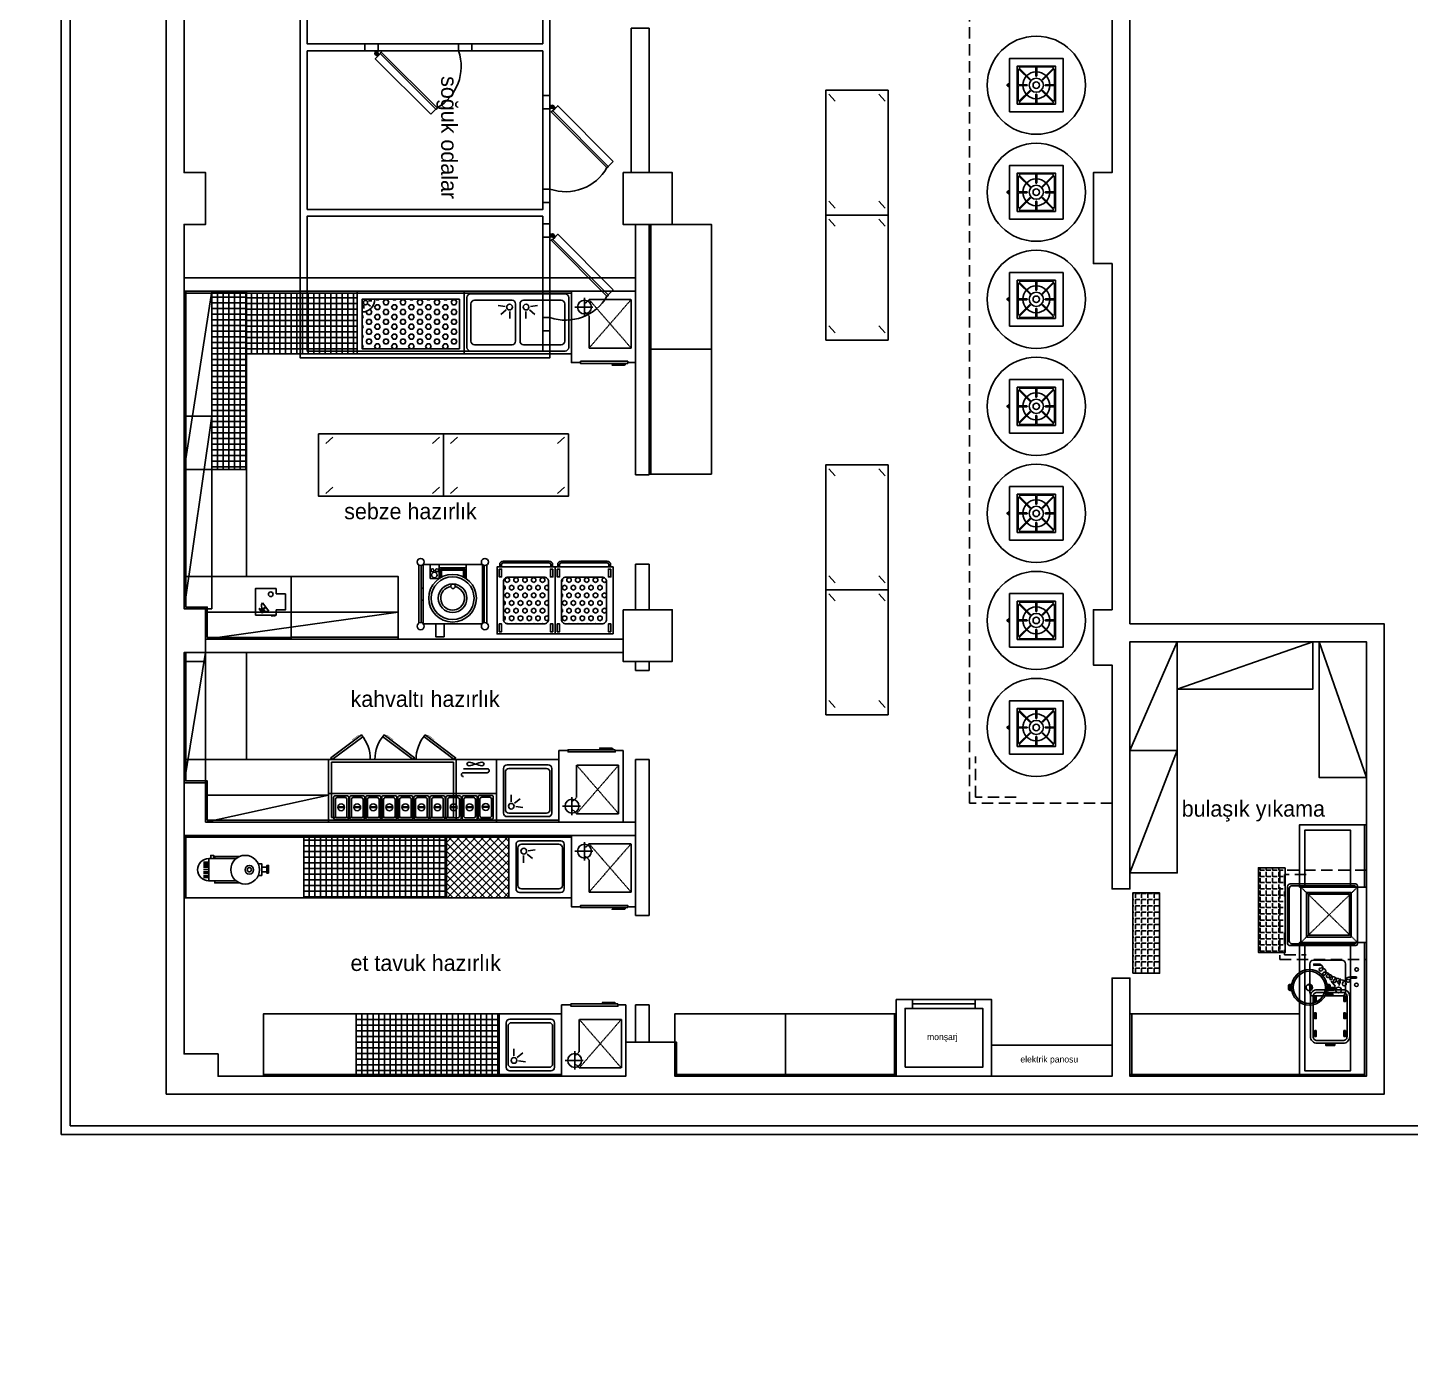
# Model space of a CAD drawing. Header units: centimetres. Extents: x 5488 to 35882, y -53196 to -19684.
# Drawn here: x 12590 to 14140, y -27276 to -25795 of the extents above; entities that cross this region are included whole.
import ezdxf

# ---------------------------------------------------------------- set-up
doc = ezdxf.new("R2010")
doc.units = ezdxf.units.CM
doc.linetypes.add('DASHED', pattern=[0.75, 0.5, -0.25])
doc.linetypes.add('HIDDENX2', pattern=[19.05, 12.7, -6.35])
for name, color, linetype in [('001 Duvar', 7, 'Continuous'), ('002 Çizgi', 7, 'Continuous'), ('CIHAZ', 2, 'Continuous'), ('Kıtc-002 Çizgi', 7, 'Continuous'), ('S2000-002 Çizgi', 7, 'Continuous'), ('S2000-003 Kapı', 3, 'Continuous'), ('S2000-034 Soğuk Oda', 1, 'Continuous')]:
    doc.layers.add(name, color=color, linetype=linetype)
doc.layers.add('GRC-Ekipman', color=4, linetype='Continuous', lineweight=25)
doc.layers.add('xxx_Auto_Kaplama_Ahşap Tarama', color=16, linetype='Continuous', lineweight=5)
doc.styles.add('TAKSİM', font='GOTHIC.TTF', dxfattribs={"height": 20})

# ---------------------------------------------------------------- blocks, each defined once
blk = doc.blocks.new('A$C73A43FF4')
at = {"layer": 'S2000-002 Çizgi'}
for p, q in [((9.5, 50.6), (9.5, 34.1)), ((11.1, 51.4), (23.1, 39.5)), ((12.7, 51.3), (23.7, 40.3)), ((13.3, 53), (28.6, 53)), ((29.5, 52.1), (29.5, 43.2)), ((30.5, 52.1), (30.5, 43.2)), ((46.7, 53), (31.4, 53)), ((47.3, 51.3), (36.3, 40.3)), ((48.9, 51.4), (36.9, 39.5)), ((50.5, 50.6), (50.5, 34.1)), ((51.4, 11.2), (51.4, 54.1)), ((9.5, 14.6), (9.5, 31.2)), ((10.5, 33.1), (19.5, 33.1)), ((10.5, 32.1), (19.5, 32.1)), ((10.5, 32.1), (19.5, 32.1)), ((23.7, 39.6), (23.7, 39.6)), ((36.3, 39.6), (36.3, 39.6)), ((49.5, 33.1), (40.5, 33.1)), ((49.5, 32.1), (40.5, 32.1)), ((49.5, 32.1), (40.5, 32.1)), ((50.5, 14.6), (50.5, 31.2)), ((11.1, 13.9), (23.1, 25.7)), ((12.7, 13.9), (23.7, 25)), ((23.7, 25.7), (23.7, 25.7)), ((29.5, 13.2), (29.5, 22)), ((30.5, 13.2), (30.5, 22)), ((36.3, 25.7), (36.3, 25.7)), ((47.3, 13.9), (36.3, 25)), ((48.9, 13.9), (36.9, 25.7)), ((8.6, 11.2), (51.4, 11.2)), ((13.3, 12.2), (28.6, 12.2)), ((46.7, 12.2), (31.4, 12.2))]:
    blk.add_line(p, q, dxfattribs=at)
for points in [[(60, 2.6), (60, 62.6), (0, 62.6), (0, 2.6)], [(51.4, 11.2), (51.4, 54.1), (8.6, 54.1), (8.6, 11.2)], [(51.4, 11.2), (8.6, 11.2), (8.6, 54.1), (51.4, 54.1)], [(51.4, 11.2), (8.6, 11.2), (8.6, 54.1), (51.4, 54.1)], [(28.4, 2.6), (31.6, 2.6), (31.6, 1.3), (28.4, 1.3)], [(29.3, 1.3), (30.7, 1.3), (30.7, 0), (29.3, 0)]]:
    blk.add_lwpolyline(points, close=True, dxfattribs=at)
for radius in [7.93, 3.64]:
    blk.add_circle((30, 32.6), radius, dxfattribs=at)
for centre, radius, start, end in [((10.5, 50.6), 0.965, 51.148, 180), ((13.3, 52.1), 0.965, 90, 231.148), ((30, 32.6), 15.1, 91.8351, 131.3748), ((28.6, 52.1), 0.965, 360, 90), ((31.4, 52.1), 0.965, 90, 180), ((30, 32.6), 15.1, 48.6252, 88.1649), ((46.7, 52.1), 0.965, 308.852, 90), ((49.5, 50.6), 0.965, 360, 128.852), ((10.5, 34.1), 0.965, 180, 270), ((10.5, 31.2), 0.965, 90, 180), ((30, 32.6), 15.1, 135.2011, 178.1649), ((30, 32.6), 15.1, 181.8351, 224.7989), ((19.5, 32.6), 0.483, 360, 90), ((19.5, 32.6), 0.483, 270, 360), ((23.4, 39.9), 0.483, 231.1535, 321.1357), ((23.4, 39.9), 0.483, 321.1471, 51.1404), ((30, 43.2), 0.483, 180, 270), ((30, 43.2), 0.483, 270, 360), ((36.6, 39.9), 0.483, 128.8596, 218.8529), ((36.6, 39.9), 0.483, 218.8643, 308.8465), ((40.5, 32.6), 0.483, 90, 180), ((40.5, 32.6), 0.483, 180, 270), ((30, 32.6), 15.1, 1.8351, 44.7989), ((30, 32.6), 15.1, 315.2011, 358.1649), ((49.5, 34.1), 0.965, 270, 360), ((49.5, 31.2), 0.965, 0, 90), ((30, 32.6), 15.1, 228.6252, 268.1649), ((23.4, 25.4), 0.483, 38.8643, 128.8465), ((23.4, 25.4), 0.483, 308.8596, 38.8529), ((30, 22), 0.483, 90, 180), ((30, 22), 0.483, 0, 90), ((30, 32.6), 15.1, 271.8351, 311.3748), ((36.6, 25.4), 0.483, 141.1471, 231.1404), ((36.6, 25.4), 0.483, 51.1535, 141.1357), ((10.5, 14.6), 0.965, 180, 308.852), ((13.3, 13.2), 0.965, 128.852, 270), ((28.6, 13.2), 0.965, 270, 0), ((31.4, 13.2), 0.965, 180, 270), ((46.7, 13.2), 0.965, 270, 51.148), ((49.5, 14.6), 0.965, 231.148, 0)]:
    blk.add_arc(centre, radius, start, end, dxfattribs=at)
blk = doc.blocks.new('A$C022B2E79')
at = {"layer": 'S2000-003 Kapı', "linetype": 'ByBlock'}
for points in [[(1.8, 69.8, -0.39805), (1.9, 69.8), (5.2, 66.8), (3, 64.6), (0, 67.8, -0.39805), (0, 68)], [(2.9, 69.6, 0.617768), (3.4, 69.9), (3.5, 71), (0.3, 71), (0.4, 69.9, 0.617768), (0.9, 69.6, -0.364026)], [(0.6, 66.6), (0.4, 69.9, 0.617768), (0.9, 69.6, -0.364026), (2.9, 69.6, 0.617768), (3.4, 69.9), (3.3, 66.6, -0.39805), (3.2, 66.5), (0.7, 66.5, -0.39805)], [(68.5, 5.7, 0.491935), (69.9, 7.1), (7.7, 69.3, 0.499706), (6.3, 67.9)]]:
    blk.add_lwpolyline(points, format="xyb", close=True, dxfattribs=at)
blk.add_lwpolyline([(62.9, 0), (68.5, 5.7), (6.3, 67.9), (0.6, 62.2), (62.9, 0)], dxfattribs=at)
blk.add_circle((1.9, 67.9), 1, dxfattribs=at)
blk.add_circle((1.9, 67.9), 1, dxfattribs=at)
blk.add_arc((43.5, 53.5), 53.4, 299.6259, 19.0898, dxfattribs=at)
blk = doc.blocks.new('A$C09bb5ba6')
for p, q in [((3.7, 135.5), (10.8, 127.7)), ((59.7, 135.5), (66.8, 127.7)), ((3.7, 15.8), (10.8, 8)), ((59.7, 15.8), (66.8, 8))]:
    blk.add_line(p, q)
blk.add_lwpolyline([(0, 0), (70, 0), (70, 140), (0, 140)], close=True)
blk = doc.blocks.new('A$C734D7A9C')
at = {"layer": 'CIHAZ', "color": 1}
for p, q in [((24.1, 65.1), (4, 65.1)), ((14.7, 75.3), (14.7, 54.8))]:
    blk.add_line(p, q, dxfattribs=at)
at = {"layer": 'CIHAZ', "color": 5, "linetype": 'DASHED'}
for p, q in [((67, 73.5), (19.8, 19.1)), ((19.8, 73.5), (67, 19.1))]:
    blk.add_line(p, q, dxfattribs=at)
at = {"layer": 'CIHAZ', "color": 5}
for points in [[(63.2, 1.8), (10.4, 1.8), (10.4, 4.3), (63.2, 4.3)], [(61.2, 1.8), (48.6, 1.8), (45.6, 0), (59.6, 0)]]:
    blk.add_lwpolyline(points, close=True, dxfattribs=at)
at = {"layer": 'CIHAZ', "color": 1}
blk.add_circle((14.7, 65.1), 7.76, dxfattribs=at)
at = {"layer": 'S2000-002 Çizgi', "linetype": 'DASHED'}
for p, q in [((19.8, 73.5), (67, 73.5)), ((67, 73.5), (67, 19.1)), ((19.8, 19.1), (19.8, 54.9)), ((67, 19.1), (19.8, 19.1))]:
    blk.add_line(p, q, dxfattribs=at)
at = {"layer": 'S2000-002 Çizgi'}
blk.add_lwpolyline([(10.4, 2.8), (0, 2.8), (0, 82.8), (72, 82.8), (72, 2.8), (63.2, 2.8)], dxfattribs=at)
at = {"layer": 'S2000-002 Çizgi', "linetype": 'DASHED'}
for centre, radius, start, end in [((11.6, 78.1), 9.4, 291.2079, 330.9566), ((11, 49.9), 10.2, 29.6907, 66.7752)]:
    blk.add_arc(centre, radius, start, end, dxfattribs=at)
blk = doc.blocks.new('A$C32DC0840')
at = {"layer": 'S2000-002 Çizgi'}
for p, q in [((45.8, 52.8), (38, 53.9)), ((47.1, 49), (41, 43.9)), ((51, 47.3), (51, 39.4)), ((69, 47.3), (69, 39.4)), ((72.9, 49), (79, 43.9)), ((74.2, 52.8), (82, 53.9))]:
    blk.add_line(p, q, dxfattribs=at)
for points in [[(120, 0), (0, 0), (0, 70), (120, 70)], [(120, 68), (0, 68), (0, 70), (120, 70)]]:
    blk.add_lwpolyline(points, close=True, dxfattribs=at)
for points in [[(113, 3), (7, 3, -0.414214), (3, 7), (3, 63, -0.414214), (7, 67), (113, 67, -0.414214), (117, 63), (117, 7, -0.414214)], [(53.5, 10), (11.5, 10, -0.414214), (7.5, 14), (7.5, 56, -0.414214), (11.5, 60), (53.5, 60, -0.414214), (57.5, 56), (57.5, 14, -0.414214)], [(66.5, 10), (108.5, 10, 0.414214), (112.5, 14), (112.5, 56, 0.414214), (108.5, 60), (66.5, 60, 0.414214), (62.5, 56), (62.5, 14, 0.414214)]]:
    blk.add_lwpolyline(points, format="xyb", close=True, dxfattribs=at)
for centre in [(50.8, 52.3), (69.2, 52.3)]:
    blk.add_circle(centre, 3.19, dxfattribs=at)
blk = doc.blocks.new('A$C00646C38')
at = {"layer": 'S2000-002 Çizgi'}
h = blk.add_hatch(dxfattribs=at)
h.set_pattern_fill('HEX', color=254, style=0)
h.set_pattern_definition([(0, (-4717.048, -3146.4644), (0, 5.49926), [3.175, -6.35]), (120, (-4717.048, -3146.4644), (-4.762499, -2.74963), [3.175, -6.35]), (60, (-4713.873, -3146.4644), (-4.762499, 2.74963), [3.175, -6.35])])
h.paths.add_polyline_path([(5.5, 5.5), (114.5, 5.5), (114.5, 61), (19.7, 61, -0.414214), (5.5, 46.8)])
for p, q in [((7.5, 54.4), (7.5, 50.6)), ((12, 55.4), (14.8, 53.2)), ((12.6, 59.1), (16.4, 59.1))]:
    blk.add_line(p, q, dxfattribs=at)
for points in [[(120, 70), (0, 70), (0, 0), (120, 0)], [(120, 70), (0, 70), (0, 68), (120, 68)], [(114.5, 61), (5.5, 61), (5.5, 5.5), (114.5, 5.5)]]:
    blk.add_lwpolyline(points, close=True, dxfattribs=at)
blk.add_circle((9.3, 57.3), 2.4, dxfattribs=at)
blk.add_arc((5.5, 61), 14.2, 270, 0, dxfattribs=at)
blk = doc.blocks.new('ARB.Sebze Basma')
at = {"layer": 'S2000-002 Çizgi'}
h = blk.add_hatch(dxfattribs=at)
h.set_pattern_fill('HEX', color=256, scale=0.9, angle=270, style=0)
h.set_pattern_definition([(270, (-111636.488, 8696.6115), (4.94933518, -9e-16), [2.8575, -5.715]), (30, (-111636.488, 8696.6115), (-2.4746676, 4.28625), [2.8575, -5.715]), (330, (-111636.488, 8693.754), (2.4746676, 4.28625), [2.8575, -5.715])])
h.paths.add_polyline_path([(-52.7, -63.7), (-12.3, -63.7, 0.414214), (-7.3, -58.7), (-7.3, -16.3, 0.414214), (-12.3, -11.3), (-52.7, -11.3, 0.414214), (-57.7, -16.3), (-57.7, -58.7, 0.414214)])
for points in [[(-65, 0), (-65, -75), (0, -75), (0, 0)], [(-62.6, -2.4), (-59.9, -2.4), (-59.9, -11.2), (-62.6, -11.2)], [(-2.4, -2.4), (-5.1, -2.4), (-5.1, -11.2), (-2.4, -11.2)], [(-62.6, -72.6), (-59.9, -72.6), (-59.9, -63.8), (-62.6, -63.8)], [(-2.4, -72.6), (-5.1, -72.6), (-5.1, -63.8), (-2.4, -63.8)]]:
    blk.add_lwpolyline(points, close=True, dxfattribs=at)
blk.add_lwpolyline([(-7.3, -16.3), (-7.3, -58.7, -0.414214), (-12.3, -63.7), (-52.7, -63.7, -0.414214), (-57.7, -58.7), (-57.7, -16.3, -0.414214), (-52.7, -11.3), (-12.3, -11.3, -0.414214)], format="xyb", close=True, dxfattribs=at)
for points in [[(-3, -75.2), (-3, -77.6, -0.414214), (-7, -81.6), (-58.3, -81.6, -0.414214), (-62.3, -77.6), (-62.3, -75)], [(-5, -75.2), (-5, -77.6, -0.414214), (-7, -79.6), (-58.3, -79.6, -0.414214), (-60.3, -77.6), (-60.3, -75)]]:
    blk.add_lwpolyline(points, format="xyb", dxfattribs=at)
blk = doc.blocks.new('A$C01E77913')
at = {"layer": 'S2000-002 Çizgi'}
for points in [[(2, 26.8), (15, 26.8, -0.414214), (17, 24.8), (17, 2, -0.414214), (15, 0), (2, 0, -0.414214), (0, 2), (0, 24.8, -0.414214)], [(4, 24.8), (13, 24.8, -0.414214), (15, 22.8), (15, 4, -0.414214), (13, 2), (4, 2, -0.414214), (2, 4), (2, 22.8, -0.414214)]]:
    blk.add_lwpolyline(points, format="xyb", close=True, dxfattribs=at)
blk.add_lwpolyline([(4.7, 14.3), (12.2, 14.3), (12.2, 13.5), (4.7, 13.5)], close=True, dxfattribs=at)
blk.add_circle((8.5, 13.9), 3.82, dxfattribs=at)
blk = doc.blocks.new('188-70-M')
at = {"layer": '002 Çizgi', "color": 7}
blk.add_line((47.6, -126), (47.6, 62), dxfattribs=at)
for points in [[(-20.4, -126), (49.6, -126), (49.6, 62), (-20.4, 62)], [(17.6, 62), (17.6, -126), (49.6, -126), (49.6, 62)], [(-48.1, 25.3), (-22.5, 59.5), (-20.4, 58), (-46, 23.8)], [(-48.2, -0.1), (-22.5, -34.2), (-20.4, -32.6), (-46.2, 1.5)], [(-48.2, -46), (-22.5, -80.2), (-20.4, -78.6), (-46.2, -44.5)], [(-17.4, -109.6), (-17.2, -108.1), (-16.8, -106.4), (-16.1, -104.5), (-15.4, -102.6), (-14.7, -100.7), (-14, -98.8), (-13.6, -97.1), (-13.4, -95.6), (-13.6, -94.5), (-14, -93.7), (-14.7, -93.2), (-15.4, -93), (-16.1, -93.2), (-16.8, -93.7), (-17.2, -94.5), (-17.4, -95.6), (-17.2, -97.1), (-16.8, -98.8), (-16.1, -100.7), (-15.4, -102.6), (-14.7, -104.5), (-14, -106.4), (-13.6, -108.1), (-13.4, -109.6), (-13.6, -110.7), (-14, -111.5), (-14.7, -112), (-15.4, -112.2), (-16.1, -112), (-16.8, -111.5), (-17.2, -110.7)]]:
    blk.add_lwpolyline(points, close=True, dxfattribs=at)
at = {"layer": '002 Çizgi', "color": 7, "linetype": 'DASHED'}
blk.add_lwpolyline([(44.6, -78), (44.6, 59), (-17.4, 59), (-17.4, -78)], close=True, dxfattribs=at)
at = {"layer": '002 Çizgi', "color": 7, "const_width": 0.427}
for points in [[(-46.4, 27.5), (-47.7, 28.5), (-43.5, 34.2), (-42.4, 35.6)], [(-46.5, -2.3), (-47.9, -3.3), (-43.6, -8.9), (-42.5, -10.4)], [(-46.5, -48.3), (-47.9, -49.3), (-43.6, -54.9), (-42.5, -56.4)]]:
    blk.add_lwpolyline(points, dxfattribs=at)
at = {"layer": '002 Çizgi', "color": 7}
blk.add_lwpolyline([(47.6, -81), (-20.4, -81)], dxfattribs=at)
for points in [[(-10.1, -89), (-10.1, -115.7, 1), (-5.7, -115.7)], [(-5.7, -115.7), (-5.7, -89, -1), (-1.4, -89)]]:
    blk.add_lwpolyline(points, format="xyb", dxfattribs=at)
for centre, start, end in [((-20.4, 58), 229.755, 270), ((-20.4, -32.6), 90, 130.5092), ((-20.4, -78.6), 90, 130.5092)]:
    blk.add_arc(centre, 42.7, start, end, dxfattribs=at)
at = {"layer": '002 Çizgi', "color": 7, "xscale": -1, "rotation": 90}
for p in [(47, 56.5), (47, 38.5), (47, 20.5), (47, 2.5), (47, -15.5), (47, -33.5), (47, -51.5), (47, -69.5), (47, -87.5), (46.6, -105.5)]:
    blk.add_blockref('A$C01E77913', p, dxfattribs=at)
blk = doc.blocks.new('A$C59A6314D')
at = {"layer": 'S2000-002 Çizgi'}
for p, q in [((16.5, 47.3), (16.5, 39.4)), ((20.4, 49), (26.5, 43.9)), ((21.7, 52.8), (29.5, 53.9))]:
    blk.add_line(p, q, dxfattribs=at)
for points in [[(0, 0), (70, 0), (70, 70), (0, 70)], [(0, 68), (70, 68), (70, 70), (0, 70)]]:
    blk.add_lwpolyline(points, close=True, dxfattribs=at)
for points in [[(12, 6), (58, 6, 0.414214), (62, 10), (62, 60, 0.414214), (58, 64), (12, 64, 0.414214), (8, 60), (8, 10, 0.414214)], [(14, 10), (56, 10, 0.414214), (60, 14), (60, 56, 0.414214), (56, 60), (14, 60, 0.414214), (10, 56), (10, 14, 0.414214)]]:
    blk.add_lwpolyline(points, format="xyb", close=True, dxfattribs=at)
blk.add_circle((16.7, 52.3), 3.19, dxfattribs=at)
blk = doc.blocks.new('A$C16CD0E37')
at = {"layer": 'S2000-002 Çizgi'}
for p, q in [((6.7, 46.7), (4.7, 46.7)), ((73.3, 46.7), (75.3, 46.7)), ((6.7, 33.3), (4.7, 33.3)), ((73.3, 33.3), (75.3, 33.3)), ((25.1, 22.6), (25.1, 6.7)), ((26.4, 21.7), (26.4, 12)), ((27.8, 21), (27.8, 13.3)), ((52.6, 21), (52.6, 13.3)), ((53.9, 21.7), (53.9, 12)), ((55.2, 22.6), (55.2, 6.7)), ((55.2, 22.6), (65.3, 22.6)), ((65.3, 22.6), (65.3, 6.7)), ((25.1, 10.7), (55.2, 10.7)), ((25.1, 6.7), (55.2, 6.7)), ((26.4, 12), (53.9, 12)), ((27.8, 13.3), (52.6, 13.3))]:
    blk.add_line(p, q, dxfattribs=at)
blk.add_lwpolyline([(49.6, 87.9), (59.1, 87.9), (59.1, 73.3), (49.6, 73.3)], close=True, dxfattribs=at)
for points in [[(2, 72.5), (2, 7.5)], [(4.7, 72.1), (4.7, 7.9)], [(6.7, 6.7), (6.7, 73.3), (73.3, 73.3), (73.3, 6.7), (55.2, 6.7)], [(75.3, 72.1), (75.3, 7.9)], [(78, 72.5), (78, 7.5)], [(25.1, 6.7), (6.7, 6.7)]]:
    blk.add_lwpolyline(points, dxfattribs=at)
for centre, radius in [((4, 76), 4), ((76, 76), 4), ((40.2, 44.6), 26.7), ((40.2, 44.6), 24), ((40.2, 44.6), 16), ((39.8, 31.3), 2.54), ((60.7, 18.6), 3.06), ((4, 4), 4), ((57.7, 13.4), 1.69), ((62.8, 13.4), 1.69), ((76, 4), 4)]:
    blk.add_circle(centre, radius, dxfattribs=at)
blk.add_arc((40.2, 44.6), 13.3, 279.302, 257.4764, dxfattribs=at)
blk = doc.blocks.new('A$C4A433252')
at = {"layer": 'S2000-002 Çizgi'}
for points in [[(61.5, 28.6), (64.8, 28.6), (64.8, 32.2), (61.5, 32.2)], [(0, 12.1), (1.8, 12.1), (1.8, 20.9), (0, 20.9)], [(1.8, 13.7), (7.7, 13.7), (7.7, 18.8), (1.8, 18.8)]]:
    blk.add_lwpolyline(points, close=True, dxfattribs=at)
for points in [[(1.8, 19.8), (0, 19.8)], [(11.6, 22.8), (7.7, 22.8), (7.7, 9.5)], [(60.3, 28.6), (60.3, 30.8), (32.9, 30.8)], [(36.4, 3.6), (67, 3.6), (67, 28.6), (36.4, 28.6)], [(67, 24.4), (73, 24.4)], [(67, 22.8), (73, 22.8)], [(67, 20.8), (73, 20.8)], [(67, 18.8), (73, 18.8)], [(67, 16.5), (73, 16.5)], [(1.8, 13.2), (0, 13.2)], [(7.7, 9.5), (11.6, 9.5)], [(32.9, 1.4), (60.3, 1.4), (60.3, 3.6)], [(67, 13.9), (73, 13.9)], [(67, 11.7), (73, 11.7)], [(67, 9.3), (73, 9.3)], [(67, 7.3), (73, 7.3)]]:
    blk.add_lwpolyline(points, dxfattribs=at)
for centre, radius in [((26.3, 16.1), 16.1), ((21.6, 16.1), 4.84), ((21.6, 16.1), 2.42)]:
    blk.add_circle(centre, radius, dxfattribs=at)
blk.add_arc((67, 16.1), 12.5, 270, 90, dxfattribs=at)
blk = doc.blocks.new('A$C40CD3614')
at = {"layer": 'S2000-002 Çizgi'}
for points in [[(23, 24.7), (23, 30.7), (0, 30.7), (0, 0.7)], [(23, 6.7), (33.5, 6.7), (33.5, 24.7), (23, 24.7)], [(0, 0.7), (23, 0.7), (23, 6.7)], [(6.4, 6.5), (4.8, 8.5), (4, 7.8), (7.7, 3.1)], [(7.7, 3.1), (8.6, 3.8), (7, 5.7)], [(7.7, 14.6), (15, 5.3)]]:
    blk.add_lwpolyline(points, dxfattribs=at)
for points in [[(5.6, 5.9), (6.2, 5.1), (10.9, 8.8), (10.3, 9.6)], [(17.5, 0), (19.2, 0), (19.2, 0.7), (17.5, 0.7)], [(20.1, 0), (21.8, 0), (21.8, 0.7), (20.1, 0.7)]]:
    blk.add_lwpolyline(points, close=True, dxfattribs=at)
at = {"layer": 'S2000-002 Çizgi', "const_width": 0.321}
blk.add_lwpolyline([(9.2, 8.4, 1), (10.1, 8.4, 1)], format="xyb", close=True, dxfattribs=at)
at = {"layer": 'S2000-002 Çizgi'}
blk.add_circle((17.1, 24.3), 2.56, dxfattribs=at)
blk.add_arc((12.8, 11.1), 6.17, 145.0811, 291.5627, dxfattribs=at)
blk = doc.blocks.new('A$C53E03B34')
at = {"layer": 'Kıtc-002 Çizgi'}
for points in [[(3.7, 16.6), (2, 16.6, -0.414214), (0, 18.6), (0, 21.4, -0.414214), (2, 23.4), (3.7, 23.4)], [(43.1, 16.6), (44.9, 16.6, 0.414214), (46.9, 18.6), (46.9, 21.4, 0.414214), (44.9, 23.4), (43.1, 23.4)]]:
    blk.add_lwpolyline(points, format="xyb", dxfattribs=at)
for points in [[(2.8, 17.6), (2, 17.6, -0.414214), (1, 18.6), (1, 21.4, -0.414214), (2, 22.4), (2.8, 22.4)], [(44, 17.6), (44.9, 17.6, 0.414214), (45.9, 18.6), (45.9, 21.4, 0.414214), (44.9, 22.4), (44, 22.4)]]:
    blk.add_lwpolyline(points, format="xyb", close=True, dxfattribs=at)
for points in [[(22.1, 23.4), (24.2, 21.8), (24.2, 18.1), (22.7, 16.4)], [(23.5, 23.7), (25.2, 22.3), (25.2, 17.7), (23.8, 16.3)]]:
    blk.add_lwpolyline(points, dxfattribs=at)
for radius in [20, 18, 3.66]:
    blk.add_circle((23.4, 20), radius, dxfattribs=at)
blk = doc.blocks.new('A$C7ED97EAE')
at = {"layer": 'S2000-002 Çizgi'}
for p, q in [((2, 78.5), (3.5, 78.5)), ((3.5, 88.5), (65.5, 88.5)), ((3.5, 15), (3.5, 88.5)), ((3.5, 78.5), (65.5, 78.5)), ((65.5, 88.5), (65.5, 15)), ((65.5, 78.5), (67, 78.5)), ((0, 3), (0, 76.5)), ((2, 5), (2, 75)), ((3.5, 76.5), (3.5, 76.5)), ((65.5, 76.5), (65.5, 76.5)), ((67, 75), (67, 5)), ((69, 76.5), (69, 3)), ((66, 0), (3, 0)), ((65.5, 15), (3.5, 15)), ((64, 2), (5, 2)), ((67, 15), (65.5, 15))]:
    blk.add_line(p, q, dxfattribs=at)
at = {"layer": 'S2000-002 Çizgi', "linetype": 'DASHED'}
for p, q in [((65.5, 78.5), (3.5, 15)), ((65.5, 15), (3.5, 78.5))]:
    blk.add_line(p, q, dxfattribs=at)
for points in [[(9.5, 21.5), (59.5, 21.5), (59.5, 71.5), (9.5, 71.5)], [(11.5, 23.5), (57.5, 23.5), (57.5, 69.5), (11.5, 69.5)]]:
    blk.add_lwpolyline(points, close=True, dxfattribs=at)
at = {"layer": 'S2000-002 Çizgi'}
for centre, radius, start, end in [((2, 76.5), 2, 90, 180), ((67, 76.5), 2, 0, 90), ((3.5, 75), 1.5, 90, 180), ((65.5, 75), 1.5, 0, 90), ((3, 3), 3, 180, 270), ((5, 5), 3, 180, 270), ((64, 5), 3, 270, 0), ((66, 3), 3, 270, 0)]:
    blk.add_arc(centre, radius, start, end, dxfattribs=at)
blk = doc.blocks.new('A$C7BE05278')
at = {"layer": 'S2000-002 Çizgi'}
h = blk.add_hatch(color=256, dxfattribs=at)
h.paths.add_polyline_path([(4.7, 9.9, -0.025454), (4.8, 10.4, 0.278063), (0.8, 7.5), (1.2, 7.3, -0.265675)])
h.paths.add_polyline_path([(5.4, 10.4, 0.028094), (4.8, 10.4, 0.025454), (4.7, 9.9, -0.030609), (5.2, 9.9, -0.027259)])
h.paths.add_polyline_path([(5.4, 10.4, 0.027259), (5.2, 9.9, -0.171751), (7.9, 9), (7.9, 9), (7.9, 9, -1.347305), (5.2, 7.1, -0.147228), (5.2, 9.9, 0.030609), (4.7, 9.9, 0.138731), (4.7, 7, 1.347306), (8.2, 9.4, 0.162476)])
h.paths.add_polyline_path([(12.5, 12.7), (12.7, 13.1, 0.483116), (4.8, 10.4, -0.028094), (5.4, 10.4, -0.470681)])
for p, q in [((14.4, 47.6), (14.3, 41.7)), ((14.4, 47.6), (14.3, 41.7)), ((16, 47.6), (14.4, 47.6)), ((16, 47.6), (14.4, 47.6)), ((15.1, 47.6), (15, 38.9)), ((15.9, 41.7), (16, 47.6)), ((15.9, 41.7), (16, 47.6)), ((14.3, 41.7), (15.9, 41.7)), ((14.3, 41.7), (15.9, 41.7)), ((0.5, 7.3), (0, 0)), ((0.5, 7.3), (0, 0)), ((0, 0), (1.9, 0)), ((1.5, 7.3), (0.5, 7.3)), ((1.5, 7.3), (0.5, 7.3)), ((1.9, 0), (1.5, 7.3)), ((1.9, 0), (1.5, 7.3))]:
    blk.add_line(p, q, dxfattribs=at)
for centre in [(6.3, 47.8), (23.5, 47.6)]:
    blk.add_circle(centre, 1.99, dxfattribs=at)
for centre, radius, start, end in [((17.8, 38.9), 2.86, 179.43, 359.43), ((19.1, 38.9), 1.6, 359.43, 179.43), ((25.1, 38.8), 7.64, 179.43, 242.0346), ((23.5, 30.9), 5.53, 105.7663, 225.7833), ((22.6, 34), 2.23, 242.0346, 105.7663), ((14.4, 12.6), 4.98, 103.1199, 200.7743), ((15.6, 16.7), 3.77, 86.0156, 220.6772), ((13.7, 15.7), 1.76, 236.8088, 103.1199), ((18.1, 21.1), 3.83, 52.4089, 229.1112), ((16.5, 19.2), 1.37, 229.1112, 116.3243), ((20, 25.6), 3.8, 74.9498, 261.6763), ((19.6, 23.1), 1.26, 261.6763, 52.4089), ((20.6, 27.9), 1.41, 225.7833, 74.9498), ((4.8, 5.6), 4.31, 51.245, 156.7533), ((9.4, 8.6), 4.83, 57.0103, 197.5795), ((6.4, 7.6), 1.7, 197.5795, 51.245), ((11.2, 11.3), 1.54, 200.7743, 57.0103)]:
    blk.add_arc(centre, radius, start, end, dxfattribs=at)
blk.add_solid([(15.9, 41.7), (14.3, 41.7), (16, 47.6), (14.4, 47.6)], dxfattribs=at)
blk = doc.blocks.new('A$C7327736A')
at = {"layer": 'S2000-002 Çizgi'}
for p, q in [((48.3, 44.3), (40.5, 45.4)), ((49.6, 40.5), (43.5, 35.4)), ((53.5, 38.8), (53.5, 30.9))]:
    blk.add_line(p, q, dxfattribs=at)
for points in [[(0, 75), (150, 75), (150, 0), (0, 0)], [(0, 75), (150, 75), (150, 73), (0, 73)], [(0, 57), (144, 57), (144, 6), (0, 6)]]:
    blk.add_lwpolyline(points, close=True, dxfattribs=at)
blk.add_lwpolyline([(56, 11.5), (24, 11.5, -0.414214), (20, 15.5), (20, 47.5, -0.414214), (24, 51.5), (56, 51.5, -0.414214), (60, 47.5), (60, 15.5, -0.414214)], format="xyb", close=True, dxfattribs=at)
blk.add_circle((53.3, 43.8), 3.19, dxfattribs=at)
blk.add_blockref('A$C7BE05278', (24, 16.2), dxfattribs=at)
blk = doc.blocks.new('A$C40B23311')
for p, q in [((16.6, 64.2), (26.8, 64.2)), ((16.6, 63.4), (26.8, 63.4)), ((16.6, 1.7), (26.8, 1.7)), ((16.6, 0.8), (26.8, 0.8))]:
    blk.add_line(p, q)
for points in [[(44, 10), (44, 55.1, 0.414214), (36.6, 62.6), (7.4, 62.6, 0.414214), (0, 55.1), (0, 10, 0.414214), (7.4, 2.6), (36.6, 2.6, 0.414214)], [(41, 10), (41, 55.1, 0.414214), (36.6, 59.6), (7.4, 59.6, 0.414214), (3, 55.1), (3, 10, 0.414214), (7.4, 5.6), (36.6, 5.6, 0.414214)]]:
    blk.add_lwpolyline(points, format="xyb", close=True)
for points in [[(16.6, 65.1), (26.8, 65.1), (26.8, 62.6), (16.6, 62.6)], [(4.7, 48.5), (6.5, 48.5), (6.5, 55), (4.7, 55)], [(37.5, 48.5), (39.3, 48.5), (39.3, 55), (37.5, 55)], [(4.7, 28.5), (6.5, 28.5), (6.5, 35), (4.7, 35)], [(37.5, 28.5), (39.3, 28.5), (39.3, 35), (37.5, 35)], [(4.7, 9.3), (6.5, 9.3), (6.5, 15.8), (4.7, 15.8)], [(37.5, 9.3), (39.3, 9.3), (39.3, 15.8), (37.5, 15.8)], [(16.6, 2.6), (26.8, 2.6), (26.8, 0), (16.6, 0)], [(25.2, 7.3), (25.2, 9.1), (18.8, 9.1), (18.8, 7.3)]]:
    blk.add_lwpolyline(points, close=True)
blk = doc.blocks.new('A$C27224a4d')
blk.add_lwpolyline([(0, 2), (70, 2), (70, 0), (0, 0)], close=True)
at = {"layer": 'S2000-002 Çizgi'}
for points in [[(70, 0), (0, 0), (0, 75), (70, 75)], [(70, 18), (6, 18), (6, 69), (70, 69)]]:
    blk.add_lwpolyline(points, close=True, dxfattribs=at)

msp = doc.modelspace()

# ---------------------------------------------------------------- hatches: boundary and pattern name
h = msp.add_hatch()
h.set_pattern_fill('ANSI37', color=256, scale=2, angle=45)
h.set_pattern_definition([(90, (1887.008, -75), (-6.35, 0), []), (180, (1887.008, -75), (-4e-16, -6.35), [])])
h.paths.add_polyline_path([(12835.3, -26090.8), (12796.3, -26090.8), (12796.3, -26290.7), (12835.3, -26290.7)])
h = msp.add_hatch()
h.set_pattern_fill('ANSI37', color=256, scale=2, angle=45)
h.set_pattern_definition([(90, (1887.008, -2692.196), (-6.35, 0), []), (180, (1887.008, -2692.196), (-4e-16, -6.35), [])])
h.paths.add_polyline_path([(12959.3, -26160.8), (12959.3, -26092.8), (12835.3, -26092.8), (12835.3, -26160.8)])
h = msp.add_hatch()
h.set_pattern_fill('ANSI37', color=256, scale=2, angle=45)
h.set_pattern_definition([(90, (1831.008, -195), (-6.35, 0), []), (180, (1831.008, -195), (-4e-16, -6.35), [])])
h.paths.add_polyline_path([(13059.3, -26702.8), (12899.3, -26702.8), (12899.3, -26770.8), (13059.3, -26770.8)])
h = msp.add_hatch()
h.set_pattern_fill('ANSI37', color=256, scale=2)
h.set_pattern_definition([(45, (1901.008, -195), (-4.490128, 4.490128), []), (135, (1901.008, -195), (-4.490128, -4.490128), [])])
h.paths.add_polyline_path([(13059.3, -26770.8), (13129.3, -26770.8), (13129.3, -26702.8), (13059.3, -26702.8)])
h = msp.add_hatch()
h.set_pattern_fill('ANGLE', color=256, angle=360)
h.set_pattern_definition([(360, (11673.039, -32474.519), (-1e-14, 6.985), [5.08, -1.905]), (90, (11673.039, -32474.519), (-6.985, -1e-14), [5.08, -1.905])])
h.paths.add_polyline_path([(13969.3, -26832), (13999.3, -26832), (13999.3, -26737), (13969.3, -26737)])
h = msp.add_hatch()
h.set_pattern_fill('ANGLE', color=256, angle=-90)
h.set_pattern_definition([(270, (1887.008, -2611.7306), (6.985, -1e-15), [5.08, -1.905]), (0, (1887.008, -2611.7306), (2e-15, 6.985), [5.08, -1.905])])
h.paths.add_polyline_path([(13828.5, -26855.3), (13858.5, -26855.3), (13858.5, -26765.3), (13828.5, -26765.3)])
h = msp.add_hatch()
h.set_pattern_fill('ANSI37', color=256, scale=2, angle=45)
h.set_pattern_definition([(90, (1890.008, -230.805), (-6.35, 0), []), (180, (1890.008, -230.805), (-4e-16, -6.35), [])])
h.paths.add_polyline_path([(13118.3, -26968.8), (12958.3, -26968.8), (12958.3, -26900.8), (13118.3, -26900.8)])
at = {"layer": 'xxx_Auto_Kaplama_Ahşap Tarama'}
h = msp.add_hatch(dxfattribs=at)
h.set_pattern_fill('AR-CONC', color=256, scale=0.5)
h.set_pattern_definition([(50, (809.53, -3617.59), (91.09233, -7.96954), [9.525, -104.775]), (355, (809.53, -3617.59), (-17.6217, 95.52842), [7.62, -83.8203]), (100.45144, (817.12, -3618.255), (73.47062, 87.55888), [8.095, -89.04512]), (46.1842, (809.53, -3592.19), (135.5395, -21.02116), [14.2875, -157.1625]), (96.63556, (820.83, -3593.94), (118.70207, 123.71306), [12.1425, -133.5678]), (351.18415, (809.53, -3592.19), (118.70207, 123.71306), [11.43, -125.72987]), (21, (822.23, -3598.54), (75.8072, -51.1326), [9.525, -104.775]), (326, (822.23, -3598.54), (30.901, 92.09398), [7.62, -83.82]), (71.45144, (828.55, -3602.8), (106.7082, 40.96138), [8.095, -89.04497]), (37.5, (809.53, -3617.59), (1.5443, 42.27752), [0, -82.804, 0, -85.09, 0, -84.1375]), (7.5, (809.53, -3617.59), (33.40983, 50.09029), [0, -48.514, 0, -80.899, 0, -32.0675]), (327.5, (781.21, -3617.59), (67.795298, -2.864372), [0, -31.75, 0, -99.06, 0, -131.445]), (317.5, (768.51, -3617.59), (74.06459, 12.71325), [0, -41.275, 0, -65.786, 0, -93.345])])
edge = h.paths.add_edge_path()
edge.add_line((9312.9, -27555.3), (9330.6, -27555.3))
edge.add_arc((9330.6, -27548.3), 7, 270, 349.5592)
edge.add_arc((-12655703.9, 2009176.6), 12827763.9, 350.86420931, 350.86446912)
edge.add_line((9346.7, -27492.2), (9332.4, -27492.2))
edge.add_line((9332.4, -27492.2), (9332.4, -27061.1))
edge.add_line((9332.4, -27061.1), (9346.7, -27061.1))
edge.add_arc((-12660642.4, -2064524), 12832765.9, 9.13553092, 9.13579064)
edge.add_arc((9330.6, -27004.9), 7, 10.4408, 90)
edge.add_line((9330.6, -26997.9), (9312.9, -26997.9))
edge.add_arc((9312.9, -27004.9), 7, 90, 170.4864)
edge.add_arc((10864.5, -27276.6), 1582.1, 170.0694, 189.9306)
edge.add_arc((9312.9, -27548.3), 7, 189.5136, 270)

# ---------------------------------------------------------------- linework, layer by layer
for p, q in [((13266.3, -25957.8), (13266.3, -25795.8)), ((13266.3, -25795.8), (13286.3, -25795.8)), ((13286.3, -25795.8), (13286.3, -25957.8)), ((13271.3, -26296.7), (13271.3, -26015.8)), ((13286.3, -26296.7), (13286.3, -26015.8)), ((12765.3, -26075.8), (13271.3, -26075.8)), ((12796.3, -26090.8), (12765.3, -26290.7)), ((12765.3, -26090.8), (13271.3, -26090.8)), ((12796.3, -26230.7), (12765.3, -26446.8)), ((13271.3, -26296.7), (13286.3, -26296.7)), ((13271.3, -26447.8), (13271.3, -26396.7)), ((13271.3, -26396.7), (13286.3, -26396.7)), ((13286.3, -26447.8), (13286.3, -26396.7)), ((13005.3, -26450.7), (12789.3, -26480.8)), ((13257.3, -26480.8), (12789.3, -26480.8)), ((13257.3, -26495.8), (12765.3, -26495.8)), ((12765.3, -26641.8), (12789.3, -26495.8)), ((13825.3, -26605.8), (13878.3, -26483.8)), ((13878.3, -26536.8), (14030.3, -26483.8)), ((14090.3, -26635.8), (14037.3, -26483.8)), ((13271.3, -26505.8), (13271.3, -26515.8)), ((13286.3, -26505.8), (13286.3, -26515.8)), ((13271.3, -26515.8), (13286.3, -26515.8)), ((13271.3, -26615.8), (13271.3, -26790.8)), ((13271.3, -26615.8), (13286.3, -26615.8)), ((13286.3, -26615.8), (13286.3, -26790.8)), ((13825.3, -26742.8), (13878.3, -26605.8)), ((12927.3, -26655.8), (12789.3, -26685.8)), ((13271.3, -26685.8), (12789.3, -26685.8)), ((13271.3, -26700.8), (12765.3, -26700.8)), ((13271.3, -26790.8), (13286.3, -26790.8)), ((13271.3, -26890.8), (13271.3, -26932.8)), ((13271.3, -26890.8), (13286.3, -26890.8)), ((13286.3, -26890.8), (13286.3, -26932.8)), ((13581.7, -26894.8), (13581.7, -26884.8)), ((13581.7, -26889.8), (13652, -26889.8)), ((13652, -26894.8), (13652, -26884.8)), ((13805.3, -26935.8), (13670.3, -26935.8))]:
    msp.add_line(p, q)
for points in [[(12627.5, -27036.3), (15507.5, -27036.3), (15507.5, -24966.3), (12627.5, -24966.3)], [(12637.5, -27026.3), (15497.5, -27026.3), (15497.5, -24976.3), (12637.5, -24976.3)], [(13825.3, -26463.8), (13825.3, -25007.8), (12745.3, -25007.8), (12745.3, -26990.8), (14110.3, -26990.8), (14110.3, -26463.8)], [(13257.3, -25957.8), (13312.3, -25957.8), (13312.3, -26015.8), (13257.3, -26015.8)], [(13286.3, -26155.8), (13356.3, -26155.8), (13356.3, -26015.8), (13286.3, -26015.8)], [(13288.3, -26155.8), (13286.3, -26155.8), (13286.3, -26015.8), (13288.3, -26015.8)], [(12835.3, -26090.8), (12765.3, -26090.8), (12765.3, -26290.7), (12835.3, -26290.7)], [(12767.3, -26090.8), (12765.3, -26090.8), (12765.3, -26290.7), (12767.3, -26290.7)], [(12765.3, -26290.7), (12796.3, -26290.7), (12796.3, -26090.8), (12765.3, -26090.8)], [(12835.3, -26092.8), (12767.3, -26092.8), (12767.3, -26090.8), (12835.3, -26090.8)], [(12835.3, -26090.8), (12959.3, -26090.8), (12959.3, -26160.8), (12835.3, -26160.8)], [(12959.3, -26092.8), (12835.3, -26092.8), (12835.3, -26090.8), (12959.3, -26090.8)], [(13286.3, -26295.8), (13356.3, -26295.8), (13356.3, -26155.8), (13286.3, -26155.8)], [(13288.3, -26295.8), (13286.3, -26295.8), (13286.3, -26155.8), (13288.3, -26155.8)], [(12835.3, -26230.7), (12765.3, -26230.7), (12765.3, -26410.7), (12835.3, -26410.7)], [(12767.3, -26410.7), (12765.3, -26410.7), (12765.3, -26230.7), (12767.3, -26230.7)], [(12796.3, -26230.7), (12765.3, -26230.7), (12765.3, -26446.8), (12796.3, -26446.8)], [(12765.3, -26410.7), (12885.3, -26410.7), (12885.3, -26480.8), (12789.3, -26480.8), (12789.3, -26446.8), (12765.3, -26446.8)], [(13005.3, -26480.7), (12885.3, -26480.7), (12885.3, -26410.7), (13005.3, -26410.7)], [(13257.3, -26447.8), (13312.3, -26447.8), (13312.3, -26505.8), (13257.3, -26505.8)], [(12789.3, -26480.8), (13005.3, -26480.8), (13005.3, -26450.7), (12789.3, -26450.7)], [(13005.3, -26478.7), (12885.3, -26478.7), (12885.3, -26480.7), (13005.3, -26480.7)], [(12765.3, -26615.8), (12835.3, -26615.8), (12835.3, -26495.8), (12765.3, -26495.8)], [(12767.3, -26615.8), (12765.3, -26615.8), (12765.3, -26495.8), (12767.3, -26495.8)], [(12765.3, -26495.8), (12789.3, -26495.8), (12789.3, -26641.8), (12765.3, -26641.8)], [(13825.3, -26605.8), (13878.3, -26605.8), (13878.3, -26483.8), (13825.3, -26483.8)], [(13878.3, -26536.8), (14030.3, -26536.8), (14030.3, -26483.8), (13878.3, -26483.8)], [(14090.3, -26635.8), (14090.3, -26483.8), (14037.3, -26483.8), (14037.3, -26635.8)], [(12927.3, -26615.8), (12765.3, -26615.8), (12765.3, -26641.8), (12789.3, -26641.8), (12789.3, -26685.8), (12927.3, -26685.8)], [(13825.3, -26742.8), (13878.3, -26742.8), (13878.3, -26605.8), (13825.3, -26605.8)], [(12789.3, -26685.8), (12927.3, -26685.8), (12927.3, -26655.8), (12789.3, -26655.8)], [(12899.3, -26770.8), (12765.3, -26770.8), (12765.3, -26700.8), (12899.3, -26700.8)], [(12899.3, -26702.8), (12765.3, -26702.8), (12765.3, -26700.8), (12899.3, -26700.8)], [(12767.3, -26702.8), (12765.3, -26702.8), (12765.3, -26770.8), (12767.3, -26770.8)], [(12899.3, -26700.8), (13059.3, -26700.8), (13059.3, -26770.8), (12899.3, -26770.8)], [(13059.3, -26702.8), (12899.3, -26702.8), (12899.3, -26700.8), (13059.3, -26700.8)], [(13059.3, -26770.8), (13129.3, -26770.8), (13129.3, -26700.8), (13059.3, -26700.8)], [(13059.3, -26702.8), (13129.3, -26702.8), (13129.3, -26700.8), (13059.3, -26700.8)], [(13999.3, -26737), (13969.3, -26737), (13969.3, -26832), (13999.3, -26832)], [(13828.5, -26855.3), (13858.5, -26855.3), (13858.5, -26765.3), (13828.5, -26765.3)], [(13563.3, -26970.8), (13670.3, -26970.8), (13670.3, -26884.8), (13563.3, -26884.8)], [(13573.3, -26960.8), (13660.3, -26960.8), (13660.3, -26894.8), (13573.3, -26894.8)], [(12958.3, -26900.8), (12854.3, -26900.8), (12854.3, -26970.8), (12958.3, -26970.8)], [(12958.3, -26970.8), (13118.3, -26970.8), (13118.3, -26900.8), (12958.3, -26900.8)], [(13315.3, -26970.8), (13439.3, -26970.8), (13439.3, -26900.8), (13315.3, -26900.8)], [(13439.3, -26970.8), (13563.3, -26970.8), (13563.3, -26900.8), (13439.3, -26900.8)], [(13561.3, -26968.8), (13563.3, -26968.8), (13563.3, -26900.8), (13561.3, -26900.8)], [(13825.3, -26970.8), (14015.3, -26970.8), (14015.3, -26900.8), (13825.3, -26900.8)], [(13827.3, -26968.8), (13825.3, -26968.8), (13825.3, -26900.8), (13827.3, -26900.8)], [(13317.3, -26968.8), (13315.3, -26968.8), (13315.3, -26932.8), (13317.3, -26932.8)], [(12958.3, -26968.8), (12854.3, -26968.8), (12854.3, -26970.8), (12958.3, -26970.8)], [(13118.3, -26968.8), (12958.3, -26968.8), (12958.3, -26970.8), (13118.3, -26970.8)], [(13315.3, -26968.8), (13439.3, -26968.8), (13439.3, -26970.8), (13315.3, -26970.8)], [(13439.3, -26968.8), (13563.3, -26968.8), (13563.3, -26970.8), (13439.3, -26970.8)], [(13825.3, -26968.8), (14015.3, -26968.8), (14015.3, -26970.8), (13825.3, -26970.8)], [(14015.3, -26968.8), (14088.3, -26968.8), (14088.3, -26970.8), (14015.3, -26970.8)]]:
    msp.add_lwpolyline(points, close=True)
for points in [[(12765.3, -25525.8), (12765.3, -25957.8), (12789.3, -25957.8), (12789.3, -26015.8), (12765.3, -26015.8), (12765.3, -26446.8), (12789.3, -26446.8), (12789.3, -26505.8), (12765.3, -26505.8), (12765.3, -26945.8), (12803.3, -26945.8), (12803.3, -26970.8), (13260.3, -26970.8), (13260.3, -26932.8), (13315.3, -26932.8), (13315.3, -26970.8), (13805.3, -26970.8), (13805.3, -26860.8), (13825.3, -26860.8), (13825.3, -26970.8), (14090.3, -26970.8), (14090.3, -26483.8), (13825.3, -26483.8), (13825.3, -26760.8), (13805.3, -26760.8), (13805.3, -26509.8), (13784.3, -26509.8), (13784.3, -26447.8), (13805.3, -26447.8), (13805.3, -26059.8), (13784.3, -26059.8), (13784.3, -25957.8), (13805.3, -25957.8), (13805.3, -25529.8)], [(12885.3, -26478.8), (12791.3, -26478.8), (12791.3, -26444.8), (12767.3, -26444.8), (12767.3, -26410.7)], [(12767.3, -26615.8), (12767.3, -26639.8), (12791.3, -26639.8), (12791.3, -26683.8), (12927.3, -26683.8)]]:
    msp.add_lwpolyline(points)
for centre in [(13720.3, -25859.8), (13720.3, -25979.8), (13720.3, -26099.8), (13720.3, -26219.8), (13720.3, -26339.8), (13720.3, -26459.8), (13720.3, -26579.8)]:
    msp.add_circle(centre, 55)
at = {"layer": 'S2000-002 Çizgi', "linetype": 'HIDDENX2'}
for points in [[(13645.3, -25307.8), (13805.3, -25307.8), (13805.3, -25467.8), (13784.3, -25467.8), (13784.3, -25529.8), (13805.3, -25529.8), (13805.3, -25957.8), (13784.3, -25957.8), (13784.3, -26059.8), (13805.3, -26059.8), (13805.3, -26447.8), (13784.3, -26447.8), (13784.3, -26509.8), (13805.3, -26509.8), (13805.3, -26664.8), (13645.3, -26664.8)], [(13993.3, -26739.8), (13993.3, -26839.8), (14090.3, -26839.8), (14090.3, -26739.8)]]:
    msp.add_lwpolyline(points, close=True, dxfattribs=at)
for points in [[(13697.6, -26657.8), (13652.3, -26657.8), (13652.3, -26612.5)], [(14022.9, -26744.8), (13998.3, -26744.8), (13998.3, -26769.3)], [(13998.3, -26810.2), (13998.3, -26834.8), (14022.9, -26834.8)]]:
    msp.add_lwpolyline(points, dxfattribs=at)
at = {"layer": 'S2000-034 Soğuk Oda'}
for points in [[(12895.3, -25664.4), (12895.3, -26165.4), (13175.3, -26165.4), (13175.3, -25664.4)], [(13167.3, -25813.3), (13167.3, -25672.4), (12903.1, -25672.4), (12903.1, -25813.3)], [(12982.9, -25813.3), (12967.9, -25813.3), (12967.9, -25821.3), (12982.9, -25821.3)], [(13087.9, -25813.3), (13072.9, -25813.3), (13072.9, -25821.3), (13087.9, -25821.3)], [(12903.3, -25999.3), (12903.3, -25821.3), (13167.3, -25821.3), (13167.3, -25999.3)], [(13167.3, -25886.3), (13167.3, -25871.3), (13175.3, -25871.3), (13175.3, -25886.3)], [(13167.3, -25991.3), (13167.3, -25976.3), (13175.3, -25976.3), (13175.3, -25991.3)], [(13167.3, -26157.9), (13167.3, -26006.8), (12903.1, -26006.8), (12903.1, -26157.9)], [(13167.3, -26030.3), (13167.3, -26015.3), (13175.3, -26015.3), (13175.3, -26030.3)], [(13167.3, -26135.3), (13167.3, -26120.3), (13175.3, -26120.3), (13175.3, -26135.3)]]:
    msp.add_lwpolyline(points, close=True, dxfattribs=at)

# ---------------------------------------------------------------- block references
for p in [(13484.3, -26005.5), (13484.3, -26145.5), (13484.3, -26425.5), (13484.3, -26565.5)]:
    msp.add_blockref('A$C09bb5ba6', p)
for name, p, rotation in [('A$C09bb5ba6', (12916, -26250.7), 270), ('A$C09bb5ba6', (13056, -26250.7), 270), ('A$C7327736A', (14015.3, -26820.8), 270), ('A$C40B23311', (14071.6, -26871.2), 180)]:
    msp.add_blockref(name, p, dxfattribs=dict(rotation=rotation))
at = {"xscale": -1, "rotation": 90}
msp.add_blockref('A$C27224a4d', (14090.3, -26688.8), dxfattribs=at)
at = {"layer": '001 Duvar'}
msp.add_blockref('A$C022B2E79', (12978.9, -25892.3), dxfattribs=at)
at = {"layer": '001 Duvar', "xscale": -1, "rotation": 90}
for p in [(13246.3, -25882.3), (13246.3, -26026.3)]:
    msp.add_blockref('A$C022B2E79', p, dxfattribs=at)
at = {"layer": 'GRC-Ekipman', "rotation": 180}
for p in [(13116, -26474.9), (13181, -26474.9)]:
    msp.add_blockref('ARB.Sebze Basma', p, dxfattribs=at)
at = {"layer": 'S2000-002 Çizgi'}
for name, p, rotation in [('A$C73A43FF4', (13687.7, -25829.8), 270), ('A$C73A43FF4', (13687.7, -25949.8), 270), ('A$C73A43FF4', (13687.7, -26069.8), 270), ('A$C73A43FF4', (13687.7, -26189.8), 270), ('A$C73A43FF4', (13687.7, -26309.8), 270), ('A$C16CD0E37', (13106.4, -26390.3), 180), ('A$C73A43FF4', (13687.7, -26429.8), 270), ('A$C73A43FF4', (13687.7, -26549.8), 270), ('A$C7ED97EAE', (14001.8, -26755.3), 270)]:
    msp.add_blockref(name, p, dxfattribs=dict(at, rotation=rotation))
for name, p in [('A$C00646C38', (12959.3, -26160.8)), ('A$C32DC0840', (13079.3, -26160.8)), ('A$C734D7A9C', (13199.3, -26173.6)), ('A$C40CD3614', (12845.3, -26454.8)), ('A$C59A6314D', (13129.3, -26770.8)), ('A$C734D7A9C', (13199.3, -26783.6)), ('A$C53E03B34', (14002.9, -26891.2))]:
    msp.add_blockref(name, p, dxfattribs=at)
at = {"layer": 'S2000-002 Çizgi', "xscale": -1}
for name, p, rotation in [('188-70-M', (12989.3, -26636.2), 90), ('A$C734D7A9C', (13185.3, -26603), 180), ('A$C59A6314D', (13115.3, -26615.8), 180), ('A$C734D7A9C', (13188.3, -26888), 180), ('A$C59A6314D', (13118.3, -26900.8), 180)]:
    msp.add_blockref(name, p, dxfattribs=dict(at, rotation=rotation))
msp.add_blockref('A$C4A433252', (12860, -26755.4), dxfattribs=at)

# ---------------------------------------------------------------- texts
at = {"style": 'TAKSİM'}
msp.add_text('soğuk odalar', height=18, rotation=270, dxfattribs=at).set_placement((13053.4, -25849.6))
for s, height, p in [('sebze hazırlık', 18, (12944.7, -26346.4)), ('kahvaltı hazırlık', 18, (12951.8, -26556.8)), ('bulaşık yıkama', 18, (13883.3, -26679.8)), ('et tavuk hazırlık', 18, (12951.8, -26852.8)), ('monşarj', 7.2, (13597.9, -26930.3)), ('elektrik panosu', 7.2, (13702.5, -26955.4))]:
    msp.add_text(s, height=height, dxfattribs=at).set_placement(p)

doc.saveas('drawing.dxf')
